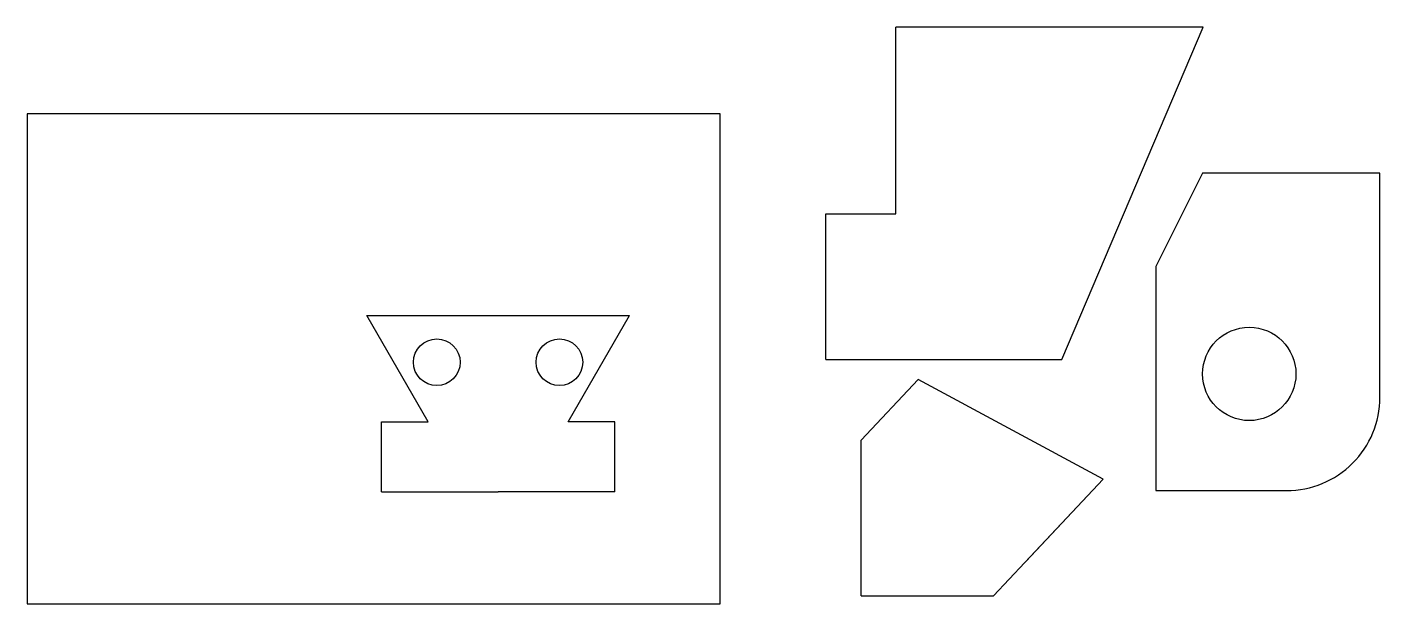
# Model space of a CAD drawing. Header units: millimetres. Extents: x 0 to 580, y 0 to 247.
import ezdxf

# ---------------------------------------------------------------- set-up
doc = ezdxf.new("R2010")
doc.units = ezdxf.units.MM

msp = doc.modelspace()

# ---------------------------------------------------------------- linework, layer by layer
for p, q in [((372.3, 167.21), (372.3, 247.21)), ((503.87, 247.21), (372.3, 247.21)), ((443.38, 104.71), (503.87, 247.21)), ((342.3, 104.71), (342.3, 167.21)), ((342.3, 167.21), (372.3, 167.21)), ((171.84, 78.06), (145.57, 123.56)), ((145.57, 123.56), (258.11, 123.56)), ((231.84, 78.06), (258.11, 123.56)), ((342.3, 104.71), (443.38, 104.71)), ((357.35, 70.12), (381.79, 96.13)), ((461.15, 53.52), (381.79, 96.13)), ((151.84, 48.06), (151.84, 78.06)), ((151.84, 78.06), (171.84, 78.06)), ((251.84, 78.06), (231.84, 78.06)), ((251.84, 48.06), (251.84, 78.06)), ((357.35, 3.52), (357.35, 70.12)), ((414.15, 3.52), (461.15, 53.52)), ((461.15, 53.52), (427.94, 18.2)), ((151.84, 48.06), (201.84, 48.06)), ((251.84, 48.06), (201.84, 48.06)), ((357.35, 3.52), (414.15, 3.52))]:
    msp.add_line(p, q)
msp.add_lwpolyline([(0, 0), (0, 0), (297, 0), (297, 0), (297, 210), (297, 210), (0, 210), (0, 210)], close=True)
msp.add_lwpolyline([(483.69, 48.57), (483.69, 48.57), (539.69, 48.57, 0.414214), (579.69, 88.57), (579.69, 184.57), (579.69, 184.57), (503.69, 184.57), (483.69, 144.57)], format="xyb", close=True)
for centre, radius in [((523.69, 98.57), 20), ((175.57, 103.56), 10), ((228.11, 103.56), 10)]:
    msp.add_circle(centre, radius)

doc.saveas('drawing.dxf')
